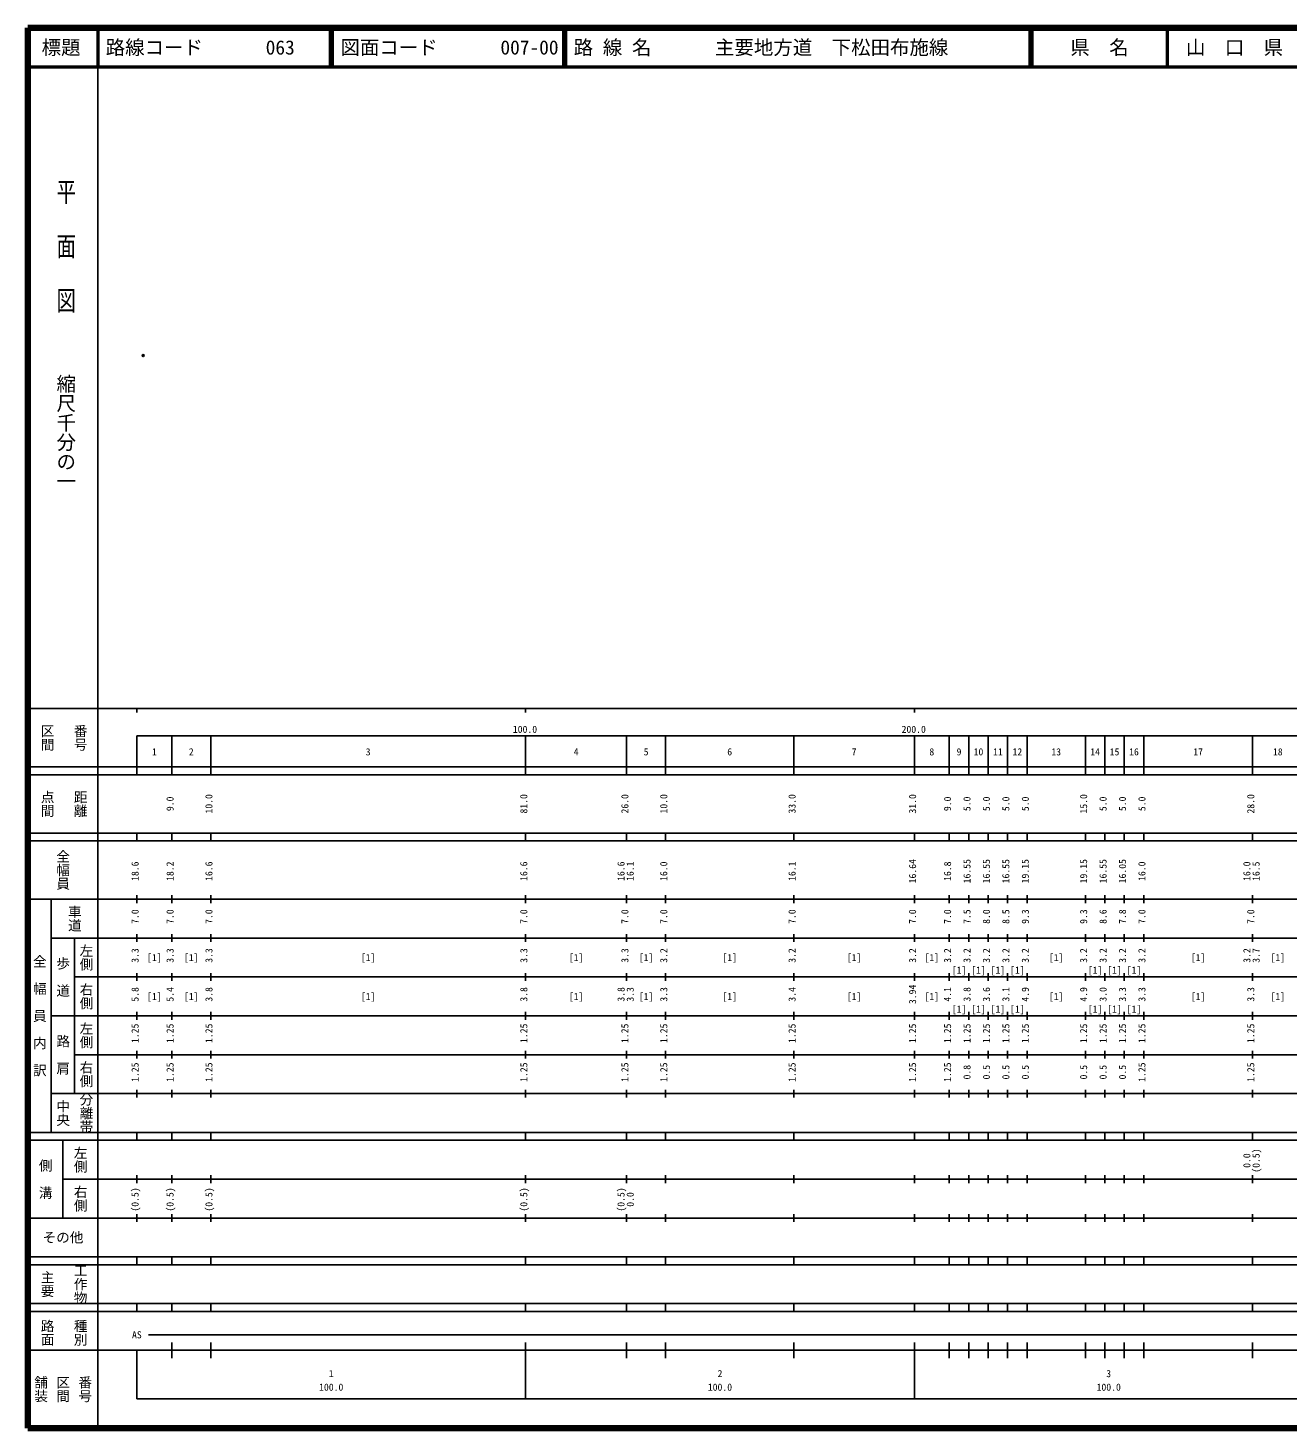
# Model space of a CAD drawing. Units: millimetres on the paper. Extents: x 40 to 680, y 20 to 380.
# Drawn here: x 40 to 363.9, y 20 to 380 of the extents above; entities that cross this region are included whole.
import ezdxf
from ezdxf.enums import TextEntityAlignment as Align

# ---------------------------------------------------------------- set-up
doc = ezdxf.new("R2010")
doc.units = ezdxf.units.MM
doc.header["$PDMODE"] = 32
doc.header["$PDSIZE"] = 0.5
doc.layers.add('M-OTRS', color=6, linetype='Continuous')
doc.layers.add('M-TTL-TXT', color=7, linetype='Continuous')
for name, color, linetype, lineweight in [('M-TTL', 2, 'Continuous', 140), ('M-TTL-BAND', 7, 'Continuous', 25), ('M-TTL-LINE', 7, 'Continuous', 50)]:
    doc.layers.add(name, color=color, linetype=linetype, lineweight=lineweight)
doc.styles.add('@ＭＳ ゴシック', font='')
doc.styles.add('ＭＳ ゴシック', font='')
doc.styles.get('@ＭＳ ゴシック').set_extended_font_data('@MS Gothic')
doc.styles.get('ＭＳ ゴシック').set_extended_font_data('MS Gothic')

msp = doc.modelspace()

# ---------------------------------------------------------------- linework, layer by layer
at = {"layer": 'M-OTRS'}
msp.add_point((69.659, 295.756), dxfattribs=at)
at = {"layer": 'M-TTL'}
for p, q in [((40, 380), (40, 20)), ((680, 380), (40, 380)), ((40, 20), (680, 20))]:
    msp.add_line(p, q, dxfattribs=at)
at = {"layer": 'M-TTL-BAND'}
for p, q in [((58, 370), (58, 20)), ((40, 205), (579, 205)), ((68, 205), (68, 204)), ((168, 205), (168, 204)), ((268, 205), (268, 204)), ((68, 198), (579, 198)), ((68, 198), (68, 188)), ((77, 188), (77, 198)), ((87, 188), (87, 198)), ((168, 188), (168, 198)), ((194, 188), (194, 198)), ((204, 188), (204, 198)), ((237, 188), (237, 198)), ((268, 188), (268, 198)), ((277, 188), (277, 198)), ((282, 188), (282, 198)), ((287, 188), (287, 198)), ((292, 188), (292, 198)), ((297, 188), (297, 198)), ((312, 188), (312, 198)), ((317, 188), (317, 198)), ((322, 188), (322, 198)), ((327, 188), (327, 198)), ((355, 188), (355, 198)), ((40, 190), (579, 190)), ((40, 188), (579, 188)), ((40, 173), (579, 173)), ((68, 171), (68, 173)), ((77, 171), (77, 173)), ((87, 171), (87, 173)), ((168, 171), (168, 173)), ((194, 171), (194, 173)), ((204, 171), (204, 173)), ((237, 171), (237, 173)), ((268, 171), (268, 173)), ((277, 171), (277, 173)), ((282, 171), (282, 173)), ((287, 171), (287, 173)), ((292, 171), (292, 173)), ((297, 171), (297, 173)), ((312, 171), (312, 173)), ((317, 171), (317, 173)), ((322, 171), (322, 173)), ((327, 171), (327, 173)), ((355, 171), (355, 173)), ((40, 171), (579, 171)), ((40, 156), (579, 156)), ((46, 96), (46, 156)), ((68, 155), (68, 157)), ((77, 155), (77, 157)), ((87, 155), (87, 157)), ((168, 155), (168, 157)), ((194, 155), (194, 157)), ((204, 155), (204, 157)), ((237, 155), (237, 157)), ((268, 155), (268, 157)), ((277, 155), (277, 157)), ((282, 155), (282, 157)), ((287, 155), (287, 157)), ((292, 155), (292, 157)), ((297, 155), (297, 157)), ((312, 155), (312, 157)), ((317, 155), (317, 157)), ((322, 155), (322, 157)), ((327, 155), (327, 157)), ((355, 155), (355, 157)), ((46, 146), (579, 146)), ((52, 146), (52, 106)), ((68, 145), (68, 147)), ((77, 145), (77, 147)), ((87, 145), (87, 147)), ((168, 145), (168, 147)), ((194, 145), (194, 147)), ((204, 145), (204, 147)), ((237, 145), (237, 147)), ((268, 145), (268, 147)), ((277, 145), (277, 147)), ((282, 145), (282, 147)), ((287, 145), (287, 147)), ((292, 145), (292, 147)), ((297, 145), (297, 147)), ((312, 145), (312, 147)), ((317, 145), (317, 147)), ((322, 145), (322, 147)), ((327, 145), (327, 147)), ((355, 145), (355, 147)), ((68, 135), (68, 137)), ((77, 135), (77, 137)), ((87, 135), (87, 137)), ((168, 135), (168, 137)), ((194, 135), (194, 137)), ((204, 135), (204, 137)), ((237, 135), (237, 137)), ((268, 135), (268, 137)), ((277, 135), (277, 137)), ((282, 135), (282, 137)), ((287, 135), (287, 137)), ((292, 135), (292, 137)), ((297, 135), (297, 137)), ((312, 135), (312, 137)), ((317, 135), (317, 137)), ((322, 135), (322, 137)), ((327, 135), (327, 137)), ((355, 135), (355, 137)), ((52, 136), (579, 136)), ((46, 126), (579, 126)), ((68, 125), (68, 127)), ((77, 125), (77, 127)), ((87, 125), (87, 127)), ((168, 125), (168, 127)), ((194, 125), (194, 127)), ((204, 125), (204, 127)), ((237, 125), (237, 127)), ((268, 125), (268, 127)), ((277, 125), (277, 127)), ((282, 125), (282, 127)), ((287, 125), (287, 127)), ((292, 125), (292, 127)), ((297, 125), (297, 127)), ((312, 125), (312, 127)), ((317, 125), (317, 127)), ((322, 125), (322, 127)), ((327, 125), (327, 127)), ((355, 125), (355, 127)), ((52, 116), (579, 116)), ((68, 115), (68, 117)), ((77, 115), (77, 117)), ((87, 115), (87, 117)), ((168, 115), (168, 117)), ((194, 115), (194, 117)), ((204, 115), (204, 117)), ((237, 115), (237, 117)), ((268, 115), (268, 117)), ((277, 115), (277, 117)), ((282, 115), (282, 117)), ((287, 115), (287, 117)), ((292, 115), (292, 117)), ((297, 115), (297, 117)), ((312, 115), (312, 117)), ((317, 115), (317, 117)), ((322, 115), (322, 117)), ((327, 115), (327, 117)), ((355, 115), (355, 117)), ((46, 106), (579, 106)), ((68, 105), (68, 107)), ((77, 105), (77, 107)), ((87, 105), (87, 107)), ((168, 105), (168, 107)), ((194, 105), (194, 107)), ((204, 105), (204, 107)), ((237, 105), (237, 107)), ((268, 105), (268, 107)), ((277, 105), (277, 107)), ((282, 105), (282, 107)), ((287, 105), (287, 107)), ((292, 105), (292, 107)), ((297, 105), (297, 107)), ((312, 105), (312, 107)), ((317, 105), (317, 107)), ((322, 105), (322, 107)), ((327, 105), (327, 107)), ((355, 105), (355, 107)), ((40, 96), (579, 96)), ((40, 94), (579, 94)), ((49, 94), (49, 74)), ((68, 94), (68, 96)), ((77, 94), (77, 96)), ((87, 94), (87, 96)), ((168, 94), (168, 96)), ((194, 94), (194, 96)), ((204, 94), (204, 96)), ((237, 94), (237, 96)), ((268, 94), (268, 96)), ((277, 94), (277, 96)), ((282, 94), (282, 96)), ((287, 94), (287, 96)), ((292, 94), (292, 96)), ((297, 94), (297, 96)), ((312, 94), (312, 96)), ((317, 94), (317, 96)), ((322, 94), (322, 96)), ((327, 94), (327, 96)), ((355, 94), (355, 96)), ((49, 84), (579, 84)), ((68, 83), (68, 85)), ((77, 83), (77, 85)), ((87, 83), (87, 85)), ((168, 83), (168, 85)), ((194, 83), (194, 85)), ((204, 83), (204, 85)), ((237, 83), (237, 85)), ((268, 83), (268, 85)), ((277, 83), (277, 85)), ((282, 83), (282, 85)), ((287, 83), (287, 85)), ((292, 83), (292, 85)), ((297, 83), (297, 85)), ((312, 83), (312, 85)), ((317, 83), (317, 85)), ((322, 83), (322, 85)), ((327, 83), (327, 85)), ((355, 83), (355, 85)), ((40, 74), (579, 74)), ((68, 73), (68, 75)), ((77, 73), (77, 75)), ((87, 73), (87, 75)), ((168, 73), (168, 75)), ((194, 73), (194, 75)), ((204, 73), (204, 75)), ((237, 73), (237, 75)), ((268, 73), (268, 75)), ((277, 73), (277, 75)), ((282, 73), (282, 75)), ((287, 73), (287, 75)), ((292, 73), (292, 75)), ((297, 73), (297, 75)), ((312, 73), (312, 75)), ((317, 73), (317, 75)), ((322, 73), (322, 75)), ((327, 73), (327, 75)), ((355, 73), (355, 75)), ((40, 64), (579, 64)), ((40, 62), (579, 62)), ((68, 62), (68, 64)), ((77, 62), (77, 64)), ((87, 62), (87, 64)), ((168, 62), (168, 64)), ((194, 62), (194, 64)), ((204, 62), (204, 64)), ((237, 62), (237, 64)), ((268, 62), (268, 64)), ((277, 62), (277, 64)), ((282, 62), (282, 64)), ((287, 62), (287, 64)), ((292, 62), (292, 64)), ((297, 62), (297, 64)), ((312, 62), (312, 64)), ((317, 62), (317, 64)), ((322, 62), (322, 64)), ((327, 62), (327, 64)), ((355, 62), (355, 64)), ((40, 52), (579, 52)), ((68, 50), (68, 52)), ((77, 50), (77, 52)), ((87, 50), (87, 52)), ((168, 50), (168, 52)), ((194, 50), (194, 52)), ((204, 50), (204, 52)), ((237, 50), (237, 52)), ((268, 50), (268, 52)), ((277, 50), (277, 52)), ((282, 50), (282, 52)), ((287, 50), (287, 52)), ((292, 50), (292, 52)), ((297, 50), (297, 52)), ((312, 50), (312, 52)), ((317, 50), (317, 52)), ((322, 50), (322, 52)), ((327, 50), (327, 52)), ((355, 50), (355, 52)), ((40, 50), (579, 50)), ((71, 44), (565, 44)), ((40, 40), (579, 40)), ((68, 40), (68, 27.5)), ((77, 38), (77, 42)), ((87, 38), (87, 42)), ((168, 27.5), (168, 42)), ((194, 38), (194, 42)), ((204, 38), (204, 42)), ((237, 38), (237, 42)), ((268, 27.5), (268, 42)), ((277, 38), (277, 42)), ((282, 38), (282, 42)), ((287, 38), (287, 42)), ((292, 38), (292, 42)), ((297, 38), (297, 42)), ((312, 38), (312, 42)), ((317, 38), (317, 42)), ((322, 38), (322, 42)), ((327, 38), (327, 42)), ((355, 38), (355, 42)), ((68, 27.5), (579, 27.5))]:
    msp.add_line(p, q, dxfattribs=at)
at = {"layer": 'M-TTL-LINE'}
for p, q in [((58, 380), (58, 370)), ((117.75, 380), (117.75, 370)), ((118.25, 380), (118.25, 370)), ((177.75, 380), (177.75, 370)), ((178.25, 380), (178.25, 370)), ((297.75, 380), (297.75, 370)), ((298.25, 380), (298.25, 370)), ((333, 380), (333, 370)), ((40, 370), (680, 370))]:
    msp.add_line(p, q, dxfattribs=at)

# ---------------------------------------------------------------- texts
at = {"layer": 'M-TTL-BAND', "style": '@ＭＳ ゴシック', "width": 1.4}
msp.add_text('平  面  図', height=3.666, rotation=270, dxfattribs=at).set_placement((49.777, 306.475), align=Align.MIDDLE_RIGHT)
at = {"layer": 'M-TTL-BAND', "style": '@ＭＳ ゴシック'}
msp.add_text('縮尺千分の一', height=3.666, rotation=270, dxfattribs=at).set_placement((49.777, 261.03), align=Align.MIDDLE_RIGHT)
for s, p in [('区間', (45, 197.5)), ('番号', (53.5, 197.5)), ('点間', (45, 180.5)), ('距離', (53.5, 180.5)), ('全幅員', (49, 163.5)), ('車道', (52, 151)), ('左側', (55, 141)), ('全\u3000幅\u3000員\u3000内\u3000訳', (43, 126)), ('歩\u3000道', (49, 136)), ('右側', (55, 131)), ('左側', (55, 121)), ('路\u3000肩', (49, 116)), ('右側', (55, 111)), ('分離帯', (55, 101)), ('中央', (49, 101)), ('左側', (53.5, 89)), ('側\u3000溝', (44.5, 84)), ('右側', (53.5, 79)), ('工作物', (53.5, 57)), ('主要', (45, 57)), ('路面', (45, 44.5)), ('種別', (53.5, 44.5)), ('舗装', (43.333, 30)), ('区間', (49, 30)), ('番号', (54.667, 30))]:
    msp.add_text(s, height=2.566, rotation=270, dxfattribs=at).set_placement(p, align=Align.MIDDLE_CENTER)
at = {"layer": 'M-TTL-BAND', "style": 'ＭＳ ゴシック'}
for s, p in [('100.0', (167.844, 198.195)), ('200.0', (267.844, 198.195)), ('1', (72.5, 192.405)), ('2', (82, 192.405)), ('3', (127.5, 192.405)), ('4', (181, 192.405)), ('5', (199, 192.405)), ('6', (220.5, 192.405)), ('7', (252.5, 192.405)), ('8', (272.5, 192.405)), ('9', (279.5, 192.405)), ('10', (284.5, 192.405)), ('11', (289.5, 192.405)), ('12', (294.5, 192.405)), ('13', (304.5, 192.405)), ('14', (314.5, 192.405)), ('15', (319.5, 192.405)), ('16', (324.5, 192.405)), ('17', (341, 192.405)), ('18', (361.5, 192.405)), ('[1]', (72.5, 139.5)), ('[1]', (82, 139.5)), ('[1]', (127.5, 139.5)), ('[1]', (181, 139.5)), ('[1]', (199, 139.5)), ('[1]', (220.5, 139.5)), ('[1]', (252.5, 139.5)), ('[1]', (272.5, 139.5)), ('[1]', (304.5, 139.5)), ('[1]', (341, 139.5)), ('[1]', (361.5, 139.5)), ('[1]', (279.5, 136.272)), ('[1]', (284.5, 136.272)), ('[1]', (289.5, 136.272)), ('[1]', (294.5, 136.272)), ('[1]', (314.5, 136.272)), ('[1]', (319.5, 136.272)), ('[1]', (324.5, 136.272)), ('[1]', (72.5, 129.5)), ('[1]', (82, 129.5)), ('[1]', (127.5, 129.5)), ('[1]', (181, 129.5)), ('[1]', (199, 129.5)), ('[1]', (220.5, 129.5)), ('[1]', (252.5, 129.5)), ('[1]', (272.5, 129.5)), ('[1]', (304.5, 129.5)), ('[1]', (341, 129.5)), ('[1]', (361.5, 129.5)), ('[1]', (279.5, 126.272)), ('[1]', (284.5, 126.272)), ('[1]', (289.5, 126.272)), ('[1]', (294.5, 126.272)), ('[1]', (314.5, 126.272)), ('[1]', (319.5, 126.272)), ('[1]', (324.5, 126.272)), ('AS', (68, 42.5)), ('1', (118, 32.523)), ('2', (218, 32.523)), ('3', (318, 32.523)), ('100.0', (118, 29.033)), ('100.0', (218, 29.033)), ('100.0', (318, 29.033))]:
    msp.add_text(s, height=1.833, dxfattribs=at).set_placement(p, align=Align.BOTTOM_CENTER)
for s, p in [('9.0', (78, 180.5)), ('10.0', (88, 180.5)), ('81.0', (169, 180.5)), ('26.0', (195, 180.5)), ('10.0', (205, 180.5)), ('33.0', (238, 180.5)), ('31.0', (269, 180.5)), ('9.0', (278, 180.5)), ('5.0', (283, 180.5)), ('5.0', (288, 180.5)), ('5.0', (293, 180.5)), ('5.0', (298, 180.5)), ('15.0', (313, 180.5)), ('5.0', (318, 180.5)), ('5.0', (323, 180.5)), ('5.0', (328, 180.5)), ('28.0', (356, 180.5)), ('16.64', (269, 163.174)), ('16.55', (283, 163.174)), ('16.55', (288, 163.174)), ('16.55', (293, 163.174)), ('19.15', (298, 163.174)), ('19.15', (313, 163.174)), ('16.55', (318, 163.174)), ('16.05', (323, 163.174)), ('18.6', (69, 163.174)), ('18.2', (78, 163.174)), ('16.6', (88, 163.174)), ('16.6', (169, 163.174)), ('16.6', (194, 163.174)), ('16.1', (196.37, 163.174)), ('16.0', (205, 163.174)), ('16.1', (238, 163.174)), ('16.8', (278, 163.174)), ('16.0', (328, 163.174)), ('16.0', (355, 163.174)), ('16.5', (357.37, 163.174)), ('7.0', (69, 151.5)), ('7.0', (78, 151.5)), ('7.0', (88, 151.5)), ('7.0', (169, 151.5)), ('7.0', (195, 151.5)), ('7.0', (205, 151.5)), ('7.0', (238, 151.5)), ('7.0', (269, 151.5)), ('7.0', (278, 151.5)), ('7.5', (283, 151.5)), ('8.0', (288, 151.5)), ('8.5', (293, 151.5)), ('9.3', (298, 151.5)), ('9.3', (313, 151.5)), ('8.6', (318, 151.5)), ('7.8', (323, 151.5)), ('7.0', (328, 151.5)), ('7.0', (356, 151.5)), ('3.3', (69, 141.5)), ('3.3', (78, 141.5)), ('3.3', (88, 141.5)), ('3.3', (169, 141.5)), ('3.3', (195, 141.5)), ('3.2', (205, 141.5)), ('3.2', (238, 141.5)), ('3.2', (269, 141.5)), ('3.2', (278, 141.5)), ('3.2', (283, 141.5)), ('3.2', (288, 141.5)), ('3.2', (293, 141.5)), ('3.2', (298, 141.5)), ('3.2', (313, 141.5)), ('3.2', (318, 141.5)), ('3.2', (323, 141.5)), ('3.2', (328, 141.5)), ('3.2', (355, 141.5)), ('3.7', (357.37, 141.5)), ('5.8', (69, 131.5)), ('5.4', (78, 131.5)), ('3.8', (88, 131.5)), ('3.8', (169, 131.5)), ('3.8', (194, 131.5)), ('3.3', (196.37, 131.5)), ('3.3', (205, 131.5)), ('3.4', (238, 131.5)), ('3.94', (269, 131.5)), ('4.1', (278, 131.5)), ('3.8', (283, 131.5)), ('3.6', (288, 131.5)), ('3.1', (293, 131.5)), ('4.9', (298, 131.5)), ('4.9', (313, 131.5)), ('3.0', (318, 131.5)), ('3.3', (323, 131.5)), ('3.3', (328, 131.5)), ('3.3', (356, 131.5)), ('1.25', (69, 121.5)), ('1.25', (78, 121.5)), ('1.25', (88, 121.5)), ('1.25', (169, 121.5)), ('1.25', (195, 121.5)), ('1.25', (205, 121.5)), ('1.25', (238, 121.5)), ('1.25', (269, 121.5)), ('1.25', (278, 121.5)), ('1.25', (283, 121.5)), ('1.25', (288, 121.5)), ('1.25', (293, 121.5)), ('1.25', (298, 121.5)), ('1.25', (313, 121.5)), ('1.25', (318, 121.5)), ('1.25', (323, 121.5)), ('1.25', (328, 121.5)), ('1.25', (356, 121.5)), ('1.25', (69, 111.5)), ('1.25', (78, 111.5)), ('1.25', (88, 111.5)), ('1.25', (169, 111.5)), ('1.25', (195, 111.5)), ('1.25', (205, 111.5)), ('1.25', (238, 111.5)), ('1.25', (269, 111.5)), ('1.25', (278, 111.5)), ('0.8', (283, 111.5)), ('0.5', (288, 111.5)), ('0.5', (293, 111.5)), ('0.5', (298, 111.5)), ('0.5', (313, 111.5)), ('0.5', (318, 111.5)), ('0.5', (323, 111.5)), ('1.25', (328, 111.5)), ('1.25', (356, 111.5)), ('0.0', (355, 88.764)), ('(0.5)', (357.37, 88.764)), ('(0.5)', (69, 78.764)), ('(0.5)', (78, 78.764)), ('(0.5)', (88, 78.764)), ('(0.5)', (169, 78.764)), ('(0.5)', (194, 78.764)), ('0.0', (196.37, 78.764))]:
    msp.add_text(s, height=1.833, rotation=90, dxfattribs=at).set_placement(p, align=Align.BOTTOM_CENTER)
msp.add_text('その他', height=2.566, dxfattribs=at).set_placement((49, 69), align=Align.MIDDLE_CENTER)
at = {"layer": 'M-TTL-TXT', "style": 'ＭＳ ゴシック'}
for s, p in [('標題', (48.5, 375)), ('県\u3000名', (315.625, 375)), ('山\u3000口\u3000県', (350.375, 375))]:
    msp.add_text(s, height=3.666, dxfattribs=at).set_placement(p, align=Align.MIDDLE_CENTER)
for s, p in [('路線コード', (60, 375)), ('063', (101.142, 375)), ('図面コード', (120.38, 375)), ('007-00', (161.521, 375)), ('路 線 名', (180.38, 375)), ('主要地方道\u3000下松田布施線', (216.734, 375))]:
    msp.add_text(s, height=3.666, dxfattribs=at).set_placement(p, align=Align.MIDDLE_LEFT)

doc.saveas('drawing.dxf')
